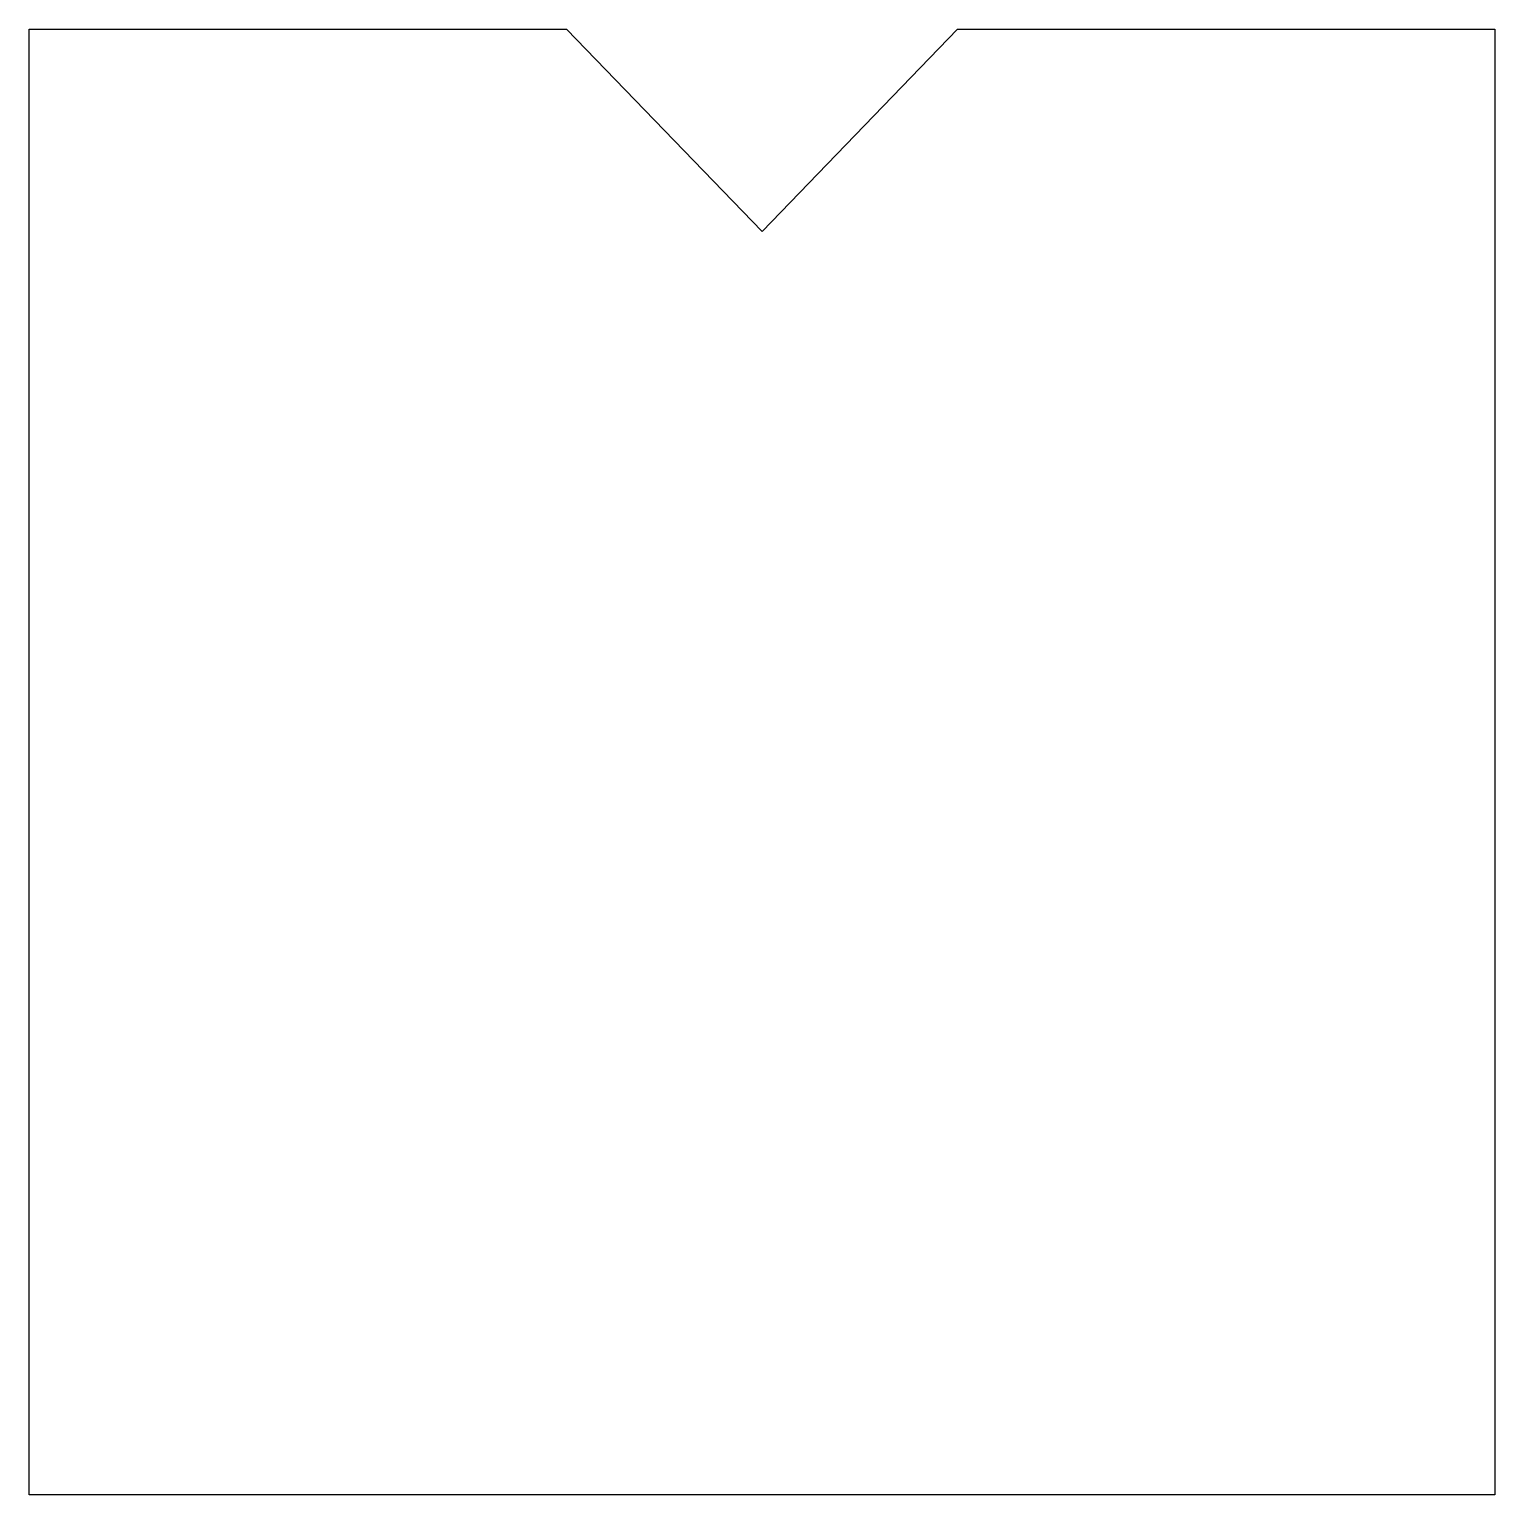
# Model space of a CAD drawing. Header units: millimetres. Extents: x -30 to 30, y -60 to 0.
import ezdxf

# ---------------------------------------------------------------- set-up
doc = ezdxf.new("R2010")
doc.units = ezdxf.units.MM

msp = doc.modelspace()

# ---------------------------------------------------------------- linework, layer by layer
msp.add_lwpolyline([(-30, 0), (-8, 0), (0, -8.284), (8, 0), (30, 0), (30, -60), (-30, -60)], close=True)

doc.saveas('drawing.dxf')
